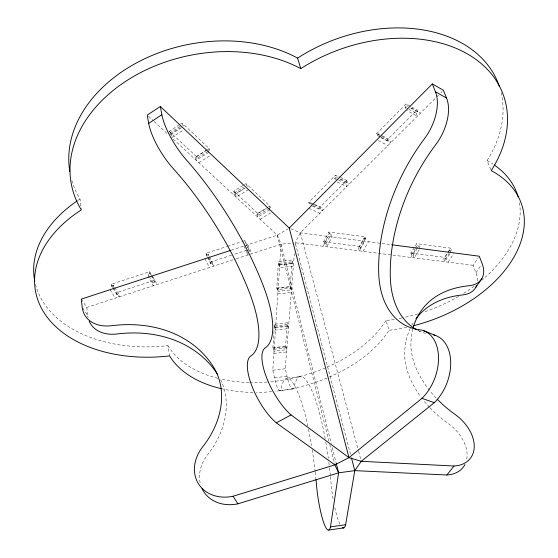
<?xml version="1.0" encoding="UTF-8"?>
<svg xmlns="http://www.w3.org/2000/svg" width="558" height="558" viewBox="0 0 558 558"><rect width="100%" height="100%" fill="white"/><g stroke="black" fill="none" stroke-linecap="round" stroke-linejoin="round"><path stroke-width="0.42" stroke-dasharray="2.79 2.09" d="M273.308 349.378L273.385 348.213L286.08 346.72L285.989 347.892L273.308 349.378L272.932 347.718L274.438 324.282L287.405 322.796L288.43 328.634L275.443 330.127L274.438 324.282M277.18 289.693L277.27 288.381L290.732 286.91L290.627 288.221L277.18 289.693L276.775 287.998L278.477 261.576L292.246 260.119L293.341 266.201L279.551 267.666L278.477 261.576M307.828 426.207A78.078 11.899 82.5 0 0 301.194 401.321A123.192 18.316 82.2 0 0 281.309 387.963A32.769 4.687 83.2 0 1 274.508 377.794L272.799 370.254L281.093 244.188L277.312 235.162L172.673 138.586M285.989 347.892L285.598 346.232L287.405 322.796M290.627 288.221L290.202 286.533L292.246 260.119M325.154 438.651A77.932 12.736 82.4 0 0 315.375 399.549A122.962 19.6 82.2 0 0 294.226 386.38A32.706 5.015 83.2 0 1 287.035 376.273L285.271 368.754L294.331 253.632M295.056 244.411L295.189 242.73L300.316 232.819L436.126 97.497M328.871 232.03L329.359 233.732L331.236 233.976L332.101 236.976L326.779 246.741L325.935 243.748L324.065 243.511L323.584 241.816L328.871 232.03L365.267 236.85L365.79 238.531L360.28 248.143L358.452 247.912L363.955 238.287L365.79 238.531M324.065 243.511L329.359 233.732M323.103 246.273L328.404 236.494M325.935 243.748L331.236 233.976M360.28 248.143L359.77 246.469L365.267 236.85M362.937 251.337L368.475 241.733M419.135 249.914L414.196 257.845L413.206 254.922L411.455 254.699L410.89 253.039L416.686 243.651L450.843 248.171L451.45 249.817L449.602 252.655M411.455 254.699L415.026 248.924M415.473 248.198L417.258 245.311L416.686 243.651M410.751 257.405L416.568 248.017M413.206 254.922L416.784 249.147M417.238 248.429L419.023 245.541L417.258 245.311M449.86 253.911L444.782 261.723L443.743 258.828L447.425 253.144M447.886 252.432L449.727 249.586L451.45 249.817M443.743 258.828L445.458 259.051L444.865 257.405L447.628 253.144M448.088 252.432L450.843 248.171M445.458 259.051L449.141 253.367M448.144 262.155L453.703 253.639M477.446 280.848A34.436 20.911 32.6 0 0 475.946 272.785L473.128 265.322L478.339 257.615M475.946 272.785L481.198 265.085M313.777 204.075L310.625 202.645L309.278 204.005L308.797 202.289L335.63 175.135L340.052 177.249M380.151 136.919L377.201 135.385L376.615 133.676L406.057 103.886L417.105 109.961L417.754 111.663L416.219 113.197L417.356 116.203L407.019 110.561M335.219 179.781L334.758 178.267L336.153 176.858L335.63 175.135M377.201 135.385L378.68 133.899L381.63 135.427M405.722 108.65L405.164 107.143L406.691 105.595L406.057 103.886M314.572 204.43L321.673 207.653L320.327 208.999L319.839 207.283L346.685 180.422L340.792 177.604M382.37 135.81L389.742 139.646L388.263 141.118L387.67 139.416L417.105 109.961M337.151 181.999L346.748 186.553L345.821 183.526L347.216 182.138L346.685 180.422M436.726 96.897L438.546 95.09M440.966 92.677L442.18 91.47M171.348 136.061L171.048 134.478L169.618 133.16L169.276 131.367L179.976 124.399M180.694 123.939L182.117 123.011L209.152 148.609L209.536 150.381L208.19 149.112L208.699 151.462M169.618 133.16L181.05 125.724M170.274 134.115L180.311 127.594M171.048 134.478L182.466 127.064M171.648 137.638L183.094 130.216M208.866 152.243L196.193 160.292L195.551 157.161L207.485 149.558M208.134 151.274L196.904 158.416L196.542 156.638L207.046 149.949M207.75 149.502L209.152 148.609M198.857 162.748L210.101 155.619M248.484 189.601L236.16 197.183L235.455 194.093L234.2 192.935L233.802 191.178L243.923 184.928M244.641 184.482L246.092 183.589L269.856 206.097L270.288 207.827L269.102 206.711L269.674 209.006M234.2 192.935L243.609 187.125M233.697 194.909L246.036 187.3M235.455 194.093L244.857 188.297M269.577 208.26L258.201 215.144L257.782 213.407L267.721 207.388M268.433 206.955L269.856 206.097M269.87 209.766L257.74 217.097L257.001 214.035L267.68 207.569M260.084 219.266L270.763 212.814M231.382 250.144L277.312 235.162L287.768 228.947M112.381 287.405L111.509 286.003L111.272 284.238L149.635 271.711L151.267 274.571M207.046 256.52L205.965 253.318L226.653 246.559M227.476 246.287L241.544 241.698M242.367 241.426L244.85 240.617L248.91 249.538L233.335 254.615M111.509 286.003L113.462 285.361L114.334 286.77M149.181 276.245L152.871 282.669L153.366 285.752L148.435 277.2L147.947 274.104L149.914 273.462L150.73 274.892M206.314 255.055L208.294 254.406L209.027 255.871M152.871 282.669L154.817 282.034L154.538 280.29L116.517 292.678L116.755 294.436L118.687 293.801L119.112 296.905L113.455 287.754M205.965 253.318L210.373 262.093L232.512 254.88M207.416 257.245L210.722 263.829L212.682 263.188L213.302 266.25L208.908 257.475M81.287 299.102L86.804 307.416L235.574 259.003M236.39 258.738L281.093 244.188L293.529 242.904M287.077 378.136L300.476 376.51M280.074 390.537L292.887 388.961M272.799 370.254L285.271 368.754M274.508 377.794L287.035 376.273M272.932 347.718L285.598 346.232M273.908 353.423L286.596 351.931M274.829 325.956L287.809 324.47M274.752 327.176L287.719 325.691M275.596 327.727L288.619 326.235M277.821 293.94L291.276 292.462M276.775 287.998L290.202 286.533M278.895 263.278L292.678 261.821M278.805 264.659L292.573 263.202M279.725 264.959L293.557 263.495M473.128 265.322L295.189 242.73L350.598 454.658M323.584 241.816L359.77 246.469M410.89 253.039L444.865 257.405M290.837 228.738L300.316 232.819L391.59 244.753M417.663 330.462L420.055 331.417M308.825 208.343L319.894 213.316M308.797 202.289L313.526 204.43M314.314 204.786L319.839 207.283M313.219 205.79L320.327 208.999M312.264 206.035L322.538 210.673L321.673 207.653M336.153 176.858L337.625 177.556M340.575 178.965L347.216 182.138M339.892 179.237L349.496 183.812M334.758 178.267L337.709 179.669M338.448 180.018L345.821 183.526M378.296 140.602L387.901 145.547M376.615 133.676L381.037 135.971M381.777 136.354L387.67 139.416M380.891 137.296L388.263 141.118M381.198 137.686L390.802 142.66L389.742 139.646M406.691 105.595L408.17 106.404M411.12 108.022L417.754 111.663M410.772 107.931L420.369 113.197M405.164 107.143L408.114 108.754M408.847 109.159L416.219 113.197M148.498 116.273L153.506 120.891M154.127 121.47L167.267 133.599M195.551 157.161L196.904 158.416M257.001 214.035L258.201 215.144M169.276 131.367L196.542 156.638M233.802 191.178L257.782 213.407M183.889 126.136L182.473 124.797L182.117 123.011M247.745 186.518L246.503 185.34L246.092 183.589M82.647 307.918L87.732 315.507A36.144 26.365 -30.6 0 0 88.101 317.739M110.038 289.728L115.311 298.139M111.272 284.238L113.023 287.049M112.821 288.109L116.755 294.436M114.767 287.475L118.687 293.801M147.947 274.104L148.77 275.533M152.704 276.656L157.189 284.51M151.678 275.282L154.538 280.29M151.141 275.61L154.817 282.034M205.016 258.745L209.445 267.505M209.389 256.603L212.682 263.188M243.944 246.05L248.024 254.95L247.508 252.669M247.857 244.774L251.902 253.688M501.133 92.712A138.168 98.864 -20.3 0 1 487.071 160.606L490.914 169.848M449.727 249.586L450.257 251.037M419.023 245.541L420.035 248.47M378.68 133.899L379.719 136.919M363.955 238.287L364.876 241.258L359.359 250.877L358.452 247.912M394.373 319.329A125.027 81.077 -19 0 1 386.024 320.494L389.038 330.287A120.549 75.232 -13.5 0 1 327.881 377.675M310.625 202.645L311.469 205.679M300.316 232.819L358.355 450.39M358.578 451.227L361.263 461.306M281.093 244.188L331.187 443.296M332.247 447.516L336.279 463.545M290.732 286.91L291.478 289.888L277.989 291.367L277.27 288.381M277.312 235.162L328.934 441.211M329.778 444.593L334.856 464.856M286.08 346.72L286.777 349.643L274.062 351.142L273.385 348.213M249.042 250.117L249.307 251.26L244.85 240.617M210.373 262.093L210.722 263.829M208.294 254.406L208.601 255.941M35.503 284.44A129.149 86.539 -8.7 0 0 167.916 345.646L169.59 355.899M149.635 271.711L149.914 273.462M113.462 285.361L113.769 287.698M71.877 180.569A140.574 103.83 -11.4 0 0 79.996 199.025L81.182 209.076M86.804 307.416L87.732 315.507M519.442 202.756A125.027 81.077 -19 0 1 481.819 280.193M474.091 286.254A125.027 81.077 -19 0 1 463.021 293.724M458.669 296.34A125.027 81.077 -19 0 1 423.466 312.152M417.705 313.959A125.027 81.077 -19 0 1 402.73 317.767M401.893 317.941A125.027 81.077 -19 0 1 397.715 318.757M487.071 160.606A125.027 81.077 -19 0 1 492.937 164.108M386.024 320.494A119.754 75.539 -13.5 0 1 267.924 381.972M267.108 382.042A119.754 75.539 -13.5 0 1 249.998 382.509M249.14 382.488A119.754 75.539 -13.5 0 1 220.396 378.924M217.885 378.317A119.754 75.539 -13.5 0 1 167.916 345.646M77.792 200.482A129.149 86.539 -8.7 0 1 79.996 199.025M406.684 327.344A125.885 80.791 -18.9 0 1 389.038 330.287M327.121 377.989A120.549 75.232 -13.5 0 1 275.024 391.339M271.746 391.674A120.549 75.232 -13.5 0 1 256.275 392.427M252.941 392.407A120.549 75.232 -13.5 0 1 222.314 388.905M425.691 333.384A95.125 62.398 -63.8 0 1 418.521 330.713M220.619 379.74A86.204 67.246 -34 0 1 207.639 454.721A38.035 31.513 -32.5 0 0 200.252 483.34M412.871 329.018A132.699 83.372 37.4 0 0 410.946 342.347A82.94 52.961 36 0 0 429.186 389.986M436.14 398.035A82.94 52.961 36 0 1 429.73 390.677M410.276 328.299A131.604 83.533 37.6 0 0 404.703 351.714A82.256 53.059 36.1 0 0 421.039 397.156M411.748 325.377A131.604 83.533 37.6 0 1 414.427 320.955M430.03 407.8A82.256 53.059 36.1 0 0 447.941 423.306A37.163 25.668 37.1 0 1 466.516 460.266M429.479 407.221A82.256 53.059 36.1 0 1 424.233 401.251M325.753 441.992A77.932 12.736 82.4 0 1 328.313 458.425M328.836 462.352A77.932 12.736 82.4 0 1 329.422 467.067M329.513 467.848A77.932 12.736 82.4 0 1 330.287 474.879M330.462 476.595A77.932 12.736 82.4 0 1 331.006 482.551A36.033 6.403 82 0 0 333.349 500.414M339.955 524.164A36.033 6.403 82 0 1 334.807 507.724M308.476 429.276A78.078 11.899 82.5 0 1 311.517 445.591M312.208 449.86A78.078 11.899 82.5 0 1 315.137 471.384M315.221 472.166A78.078 11.899 82.5 0 1 315.905 478.576"/><path stroke-width="0.84" d="M351.477 458.02L354.776 470.631L345.625 524.715L330.469 526.885L338.615 472.828L336.279 463.545M475.549 287.719L481.833 278.616M202.038 488.55A38.035 31.513 -32.5 0 0 237.896 503.832L338.615 472.828L354.776 470.631L361.263 461.306L434.277 402.681A40.141 26.986 -69.6 0 0 450.711 362.763A40.141 26.986 -69.6 0 0 433.664 334.919M354.776 470.631L446.895 474.991L454.003 466.014A37.498 25.654 37 0 0 474.244 446.616A37.498 25.654 37 0 0 454.791 414.217A82.94 52.961 36 0 1 437.256 399.2M454.003 466.014L361.263 461.306L348.952 457.644L289.26 228.055L432.324 83.916L443.387 90.263L446.546 98.055A40.343 23.875 -61.6 0 1 435.672 144.745A158.667 106.808 -61.6 0 0 390.314 277.2A95.125 62.398 -63.8 0 0 416.268 329.534M230.559 250.416L81.287 299.102L82.186 307.228A36.479 26.428 -30.5 0 0 111.593 325.705A141.195 108.684 -36.7 0 1 212.807 365.881A87.069 67.518 -33.9 0 1 202.68 446.895A38.439 31.673 -32.4 0 0 198.397 483.681A38.439 31.673 -32.4 0 0 233.084 496.25L334.856 464.856L348.952 457.644L421.981 398.342A40.476 26.861 -69.6 0 0 438.511 356.688A40.476 26.861 -69.6 0 0 419.665 329.764A95.913 62.119 -63.9 0 1 378.673 272.227A160.027 106.404 -61.8 0 1 424.415 138.747A40.65 23.736 -61.8 0 0 435.442 91.735L432.324 83.916M289.26 228.055L160.327 106.466L147.249 115.115L148.7 123.388A41.648 13.552 57.2 0 0 173.371 168.739A165.468 62.636 58.2 0 1 249.461 292.601A98.243 35.621 58.9 0 1 250.919 355.899A40.999 14.885 61.4 0 0 251.763 385.634A40.999 14.885 61.4 0 0 276.301 422.838L334.856 464.856L338.615 472.828M148.7 123.388L161.869 114.725L160.327 106.466M276.301 422.838L291.088 414.936L348.952 457.644M328.704 530.058L343.714 527.91M391.59 244.753L479.287 256.213L482.154 263.683A34.701 20.848 32.5 0 1 468.762 285.787A132.699 83.372 37.4 0 0 413.22 327.692M421.981 398.342L434.277 402.681M423.564 330.678L435.589 335.491M435.442 91.735L446.546 98.055M233.084 496.25L237.896 503.832M69.806 171.536A140.574 103.83 -11.4 0 1 141.551 60.278A140.574 103.83 -11.4 0 1 297.595 58.102L300.776 68.648A139.221 98.654 -20.2 0 1 464.891 52.522A139.221 98.654 -20.2 0 1 491.235 170.615A125.885 80.791 -18.9 0 1 516.394 252.523A125.885 80.791 -18.9 0 1 413.394 325.767M297.595 58.102A138.168 98.864 -20.3 0 1 499.368 86.497M494.318 165.035A125.027 81.077 -19 0 1 518.131 196.883M34.763 281.19A129.149 86.539 -8.7 0 1 77.067 200.978M221.47 388.71A120.549 75.232 -13.5 0 1 169.59 355.899A130.07 86.267 -8.9 0 1 43.231 311.35A130.07 86.267 -8.9 0 1 81.28 209.913A141.669 103.648 -11.4 0 1 126.847 80.582A141.669 103.648 -11.4 0 1 300.776 68.648M89.245 321.262A36.144 26.365 -30.6 0 0 116.971 333.977A139.779 108.224 -36.8 0 1 217.46 374.181M464.933 464.535A37.163 25.668 37.1 0 1 446.895 474.991M476.553 285.612A34.436 20.911 32.6 0 1 462.505 294.945A131.604 83.533 37.6 0 0 415.905 318.855M330.469 526.885A36.11 5.985 82.1 0 1 323.298 521.458A36.11 5.985 82.1 0 1 316.456 484.539A78.078 11.899 82.5 0 0 315.988 479.434M345.625 524.715A36.033 6.403 82 0 1 342.214 527.45M291.088 414.936A41.187 14.431 61.4 0 1 266.529 377.494A41.187 14.431 61.4 0 1 265.259 347.85A98.703 34.547 59 0 0 262.895 284.789A166.284 60.766 58.3 0 0 186.665 160.265A41.829 13.127 57.3 0 1 161.869 114.725"/></g></svg>
